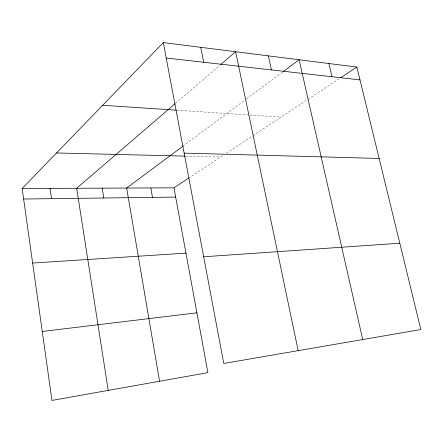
<?xml version="1.0" encoding="UTF-8"?>
<svg xmlns="http://www.w3.org/2000/svg" width="443" height="443" viewBox="0 0 443 443"><rect width="100%" height="100%" fill="white"/><g stroke="black" fill="none" stroke-linecap="round" stroke-linejoin="round"><path stroke-width="0.33" stroke-dasharray="2.21 1.66" d="M175.506 103.38L219.628 65.481M182.931 146.179L245.965 99.293M246.513 98.883L282.59 72.048M188.452 178.269L223.521 155.111M226.384 153.217L252.46 135.995M253.036 135.619L307.542 99.625M308.112 99.249L339.62 78.444M185.728 156.141L220.653 157.005M177.128 110.218L249.243 115.003M249.918 115.047L281.061 117.113"/><path stroke-width="0.66" d="M188.452 178.269L173.966 187.832L207.905 372.641L51.953 400.417L22.15 188.508L163.317 42.583L356.859 67.059L420.85 329.542L223.77 363.454L163.317 42.583M174.991 103.828L76.683 188.264L108.23 390.388M220.664 64.595L235.637 51.731L298.167 350.651M182.931 146.179L126.659 188.042L159.552 381.251M283.138 71.639L299.108 59.755L362.717 339.548M340.767 77.686L356.859 67.059M42.257 331.475L196.919 312.808M203.669 256.774L399.807 243.229M32.632 263.048L185.96 253.147M23.629 199.034L175.661 197.074M22.15 188.508L173.966 187.832M56.538 152.962L185.047 156.124M184.138 153.106L379.136 158.444M102.671 105.279L176.441 110.174M166.23 58.039L359.987 79.901M328.867 63.521L331.984 76.739M268.375 55.868L271.443 69.911M200.696 47.312L203.675 62.264M150.814 187.937L152.481 197.373M102.206 188.153L103.812 197.999M50.026 188.386L51.554 198.674"/></g></svg>
